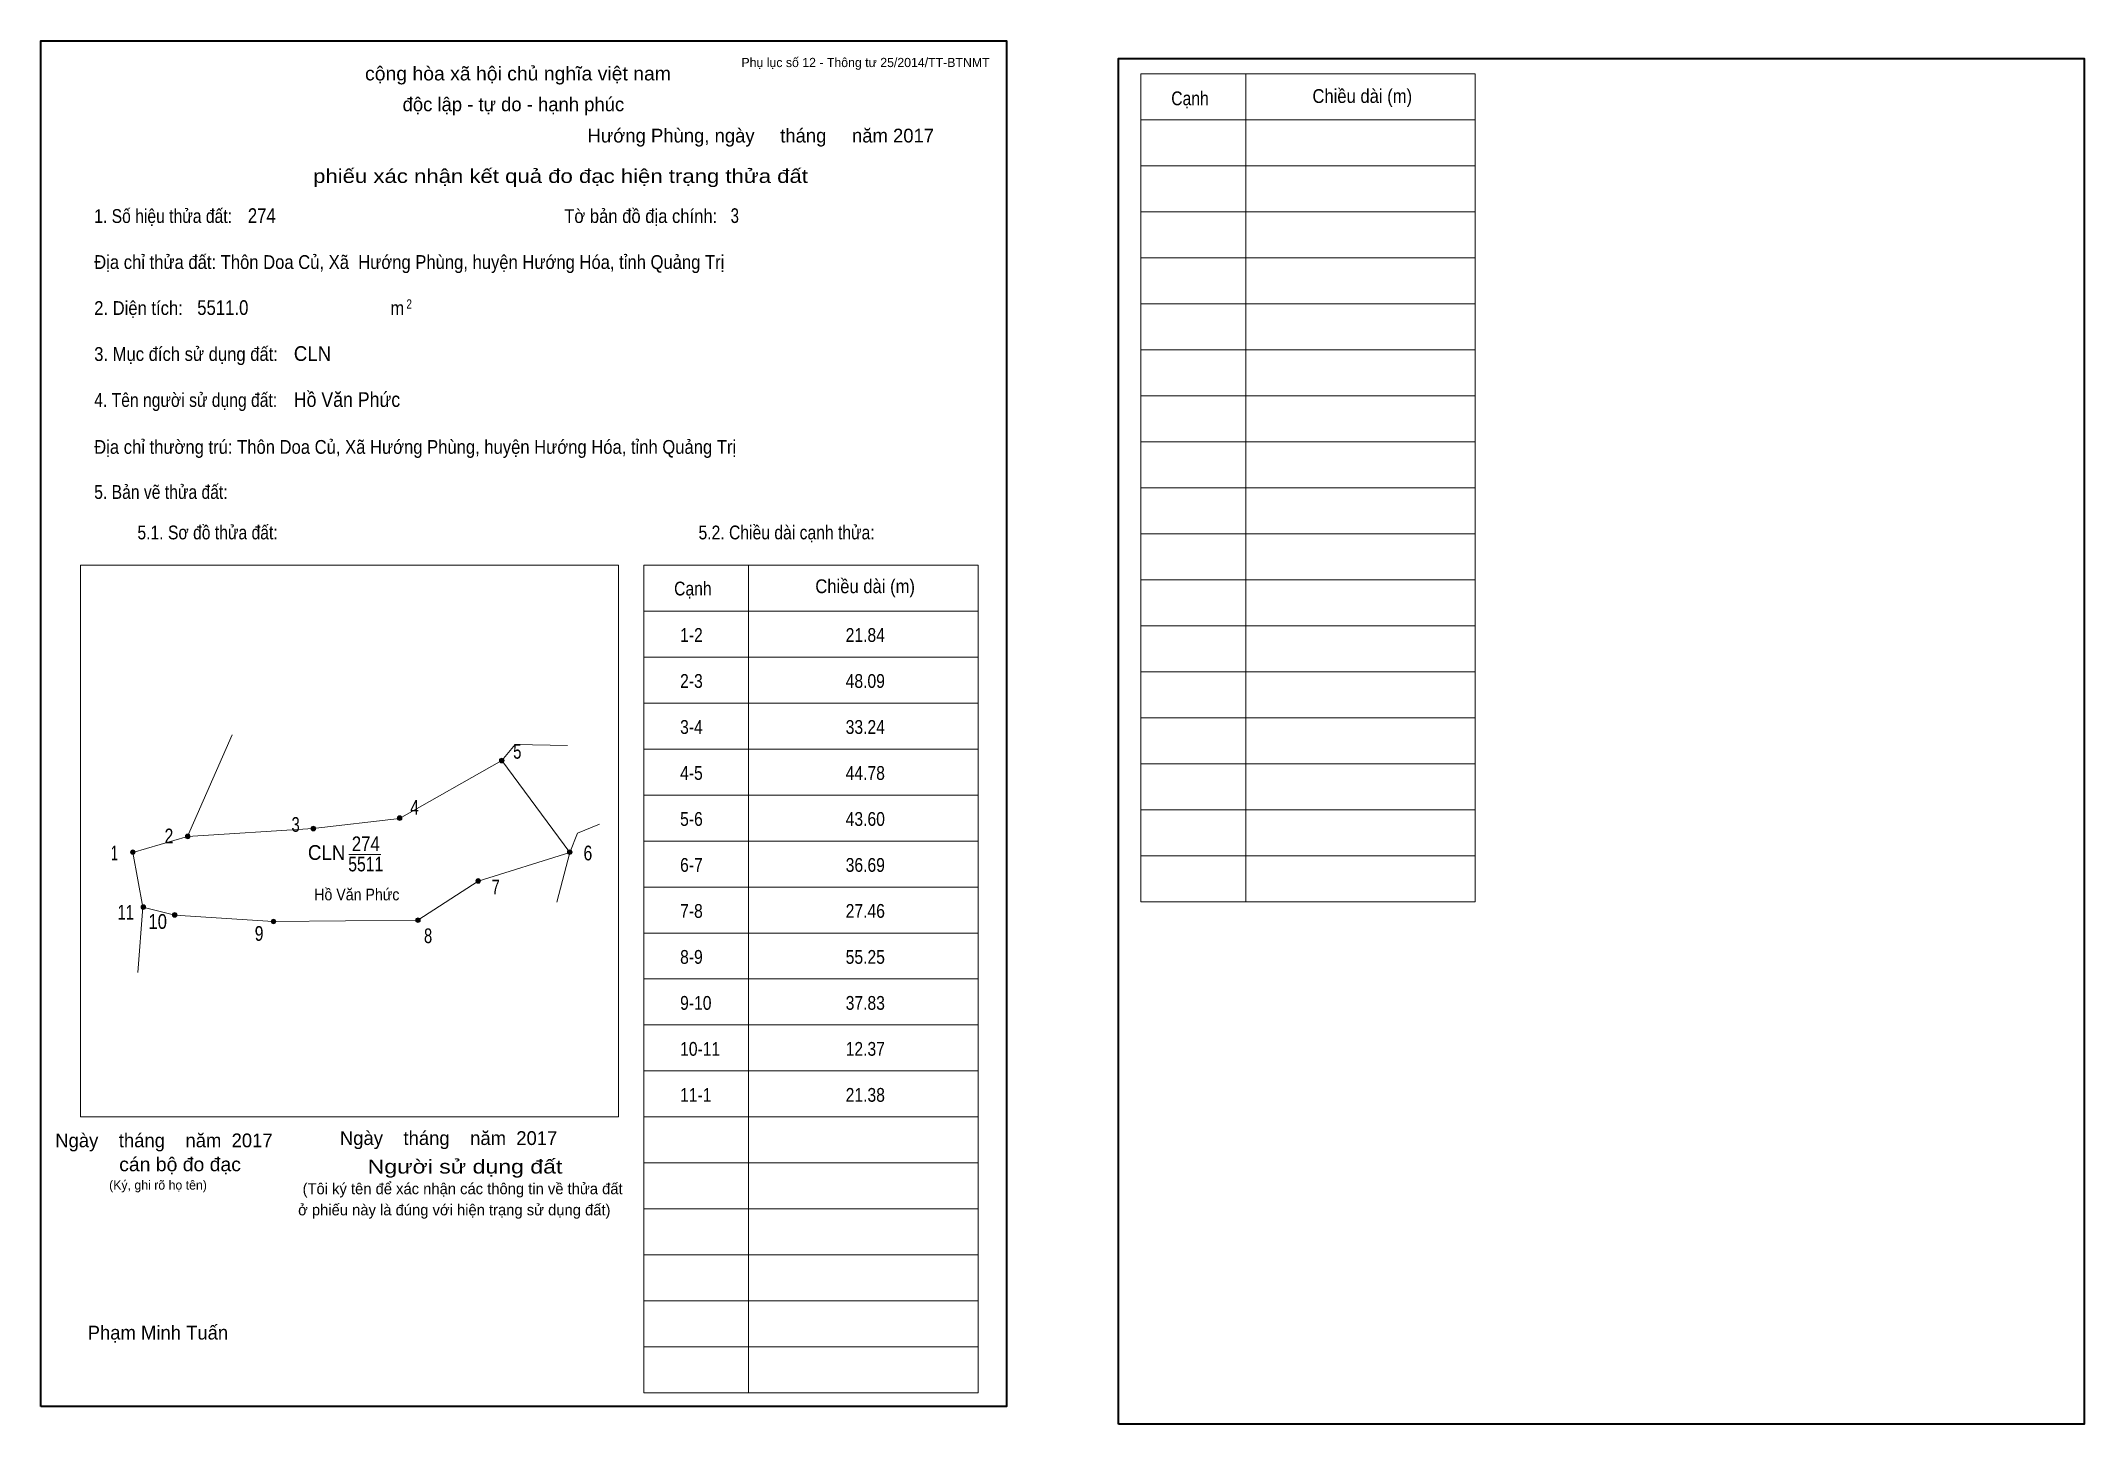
# Model space of a CAD drawing. Header units: centimetres. Extents: x 0 to 44.4, y -0.4 to 29.7.
import ezdxf
from ezdxf.enums import TextEntityAlignment as Align

# ---------------------------------------------------------------- set-up
doc = ezdxf.new("R2010")
doc.units = ezdxf.units.CM
doc.header["$LTSCALE"] = 0.12
for name, color, linetype in [('2', 7, 'Continuous'), ('30', 7, 'Continuous'), ('34', 7, 'Continuous')]:
    doc.layers.add(name, color=color, linetype=linetype)
for name, color, linetype, lineweight in [('32', 7, 'Continuous', 13), ('33', 7, 'Continuous', 13), ('6', 7, 'Continuous', 13), ('63', 7, 'Continuous', 13)]:
    doc.layers.add(name, color=color, linetype=linetype, lineweight=lineweight)

msp = doc.modelspace()

# ---------------------------------------------------------------- hatches: boundary and pattern name
at = {"layer": '32'}
for points in [[(10.071, 14.0498, 1), (9.971, 14.0498, 1)], [(3.2446, 12.4001, 1), (3.1446, 12.4001, 1)], [(5.9751, 12.5708, 1), (5.8751, 12.5708, 1)], [(7.8524, 12.7983, 1), (7.7524, 12.7983, 1)], [(2.05, 12.0588, 1), (1.95, 12.0588, 1)], [(11.55, 12.0588, 1), (11.45, 12.0588, 1)], [(9.559, 11.4331, 1), (9.459, 11.4331, 1)], [(2.2775, 10.8642, 1), (2.1775, 10.8642, 1)], [(2.9602, 10.6935, 1), (2.8602, 10.6935, 1)], [(5.1076, 10.5507, 1), (5.0076, 10.5507, 1)], [(8.2506, 10.5798, 1), (8.1506, 10.5798, 1)]]:
    msp.add_hatch(color=256, dxfattribs=at).paths.add_polyline_path(points)

# ---------------------------------------------------------------- linework, layer by layer
for centre in [(10.021, 14.0498), (3.1946, 12.4001), (5.9251, 12.5708), (7.8024, 12.7983), (2, 12.0588), (11.5, 12.0588), (9.509, 11.4331), (2.2275, 10.8642), (2.9102, 10.6935), (5.0576, 10.5507), (8.2006, 10.5798)]:
    msp.add_circle(centre, 0.05, dxfattribs=at)
at = {"layer": '33'}
msp.add_line((6.7, 12.01), (7.39, 12.01), dxfattribs=at)
at = {"layer": '6'}
for p, q in [((3.19, 12.4), (4.16, 14.61)), ((10.02, 14.05), (10.31, 14.4)), ((11.45, 14.38), (10.31, 14.4)), ((10.02, 14.05), (11.5, 12.05)), ((11.5, 12.05), (11.22, 10.97)), ((2.11, 9.44), (2.22, 10.86)), ((2.22, 10.86), (2.91, 10.69))]:
    msp.add_line(p, q, dxfattribs=at)
for points in [[(10.02, 14.05), (7.8, 12.79), (5.92, 12.57)], [(2.22, 10.86), (2, 12.05), (3.19, 12.4), (5.92, 12.57)], [(11.5, 12.05), (11.67, 12.47), (12.15, 12.67)], [(11.5, 12.05), (9.51, 11.43), (8.2, 10.58), (5.05, 10.55), (2.91, 10.69)]]:
    msp.add_lwpolyline(points, dxfattribs=at)
at = {"layer": '63'}
for p, q in [((23.92, 28.98), (31.19, 28.98)), ((23.92, 10.98), (23.92, 28.98)), ((26.2, 10.98), (26.2, 28.98)), ((31.19, 10.98), (31.19, 28.98)), ((23.92, 27.98), (31.19, 27.98)), ((23.92, 26.98), (31.19, 26.98)), ((23.92, 25.98), (31.19, 25.98)), ((23.92, 24.98), (31.19, 24.98)), ((23.92, 23.98), (31.19, 23.98)), ((23.92, 22.98), (31.19, 22.98)), ((23.92, 21.98), (31.19, 21.98)), ((23.92, 20.98), (31.19, 20.98)), ((23.92, 19.98), (31.19, 19.98)), ((23.92, 18.98), (31.19, 18.98)), ((0.86, 18.3), (12.56, 18.3)), ((0.86, 6.3), (0.86, 18.3)), ((12.56, 6.3), (12.56, 18.3)), ((13.11, 18.3), (20.38, 18.3)), ((13.11, 0.3), (13.11, 18.3)), ((15.39, 0.3), (15.39, 18.3)), ((20.38, 0.3), (20.38, 18.3)), ((23.92, 17.98), (31.19, 17.98)), ((13.11, 17.3), (20.38, 17.3)), ((23.92, 16.98), (31.19, 16.98)), ((13.11, 16.3), (20.38, 16.3)), ((23.92, 15.98), (31.19, 15.98)), ((13.11, 15.3), (20.38, 15.3)), ((23.92, 14.98), (31.19, 14.98)), ((13.11, 14.3), (20.38, 14.3)), ((23.92, 13.98), (31.19, 13.98)), ((13.11, 13.3), (20.38, 13.3)), ((23.92, 12.98), (31.19, 12.98)), ((13.11, 12.3), (20.38, 12.3)), ((23.92, 11.98), (31.19, 11.98)), ((13.11, 11.3), (20.38, 11.3)), ((23.92, 10.98), (31.19, 10.98)), ((13.11, 10.3), (20.38, 10.3)), ((13.11, 9.3), (20.38, 9.3)), ((13.11, 8.3), (20.38, 8.3)), ((13.11, 7.3), (20.38, 7.3)), ((0.86, 6.3), (12.56, 6.3)), ((13.11, 6.3), (20.38, 6.3)), ((13.11, 5.3), (20.38, 5.3)), ((13.11, 4.3), (20.38, 4.3)), ((13.11, 3.3), (20.38, 3.3)), ((13.11, 2.3), (20.38, 2.3)), ((13.11, 1.3), (20.38, 1.3)), ((13.11, 0.3), (20.38, 0.3))]:
    msp.add_line(p, q, dxfattribs=at)
at = {"layer": '63', "lineweight": 35}
for points in [[(0, 0), (0, 29.7), (21, 29.7), (21, 0)], [(23.43, -0.38), (23.43, 29.32), (44.43, 29.32), (44.43, -0.38)]]:
    msp.add_lwpolyline(points, close=True, dxfattribs=at)

# ---------------------------------------------------------------- texts
at = {"layer": '2', "width": 0.9}
msp.add_text('Hồ Văn Phức', height=0.256, dxfattribs=at).set_placement((6.87, 11.01), align=Align.CENTER)
at = {"layer": '30', "width": 0.85}
for s, p in [('1-2', (13.9, 16.63)), ('21.84', (17.5, 16.63)), ('2-3', (13.9, 15.63)), ('48.09', (17.5, 15.63)), ('3-4', (13.9, 14.63)), ('33.24', (17.5, 14.63)), ('4-5', (13.9, 13.63)), ('44.78', (17.5, 13.63)), ('5-6', (13.9, 12.63)), ('43.60', (17.5, 12.63)), ('6-7', (13.9, 11.63)), ('36.69', (17.5, 11.63)), ('7-8', (13.9, 10.63)), ('27.46', (17.5, 10.63)), ('8-9', (13.9, 9.63)), ('55.25', (17.5, 9.63)), ('9-10', (13.9, 8.63)), ('37.83', (17.5, 8.63)), ('10-11', (13.9, 7.63)), ('12.37', (17.5, 7.63)), ('11-1', (13.9, 6.63)), ('21.38', (17.5, 6.63))]:
    msp.add_text(s, height=0.3, dxfattribs=at).set_placement(p)
at = {"layer": '32'}
for s, width, p in [('5', 0.75, (10.36, 14.09)), ('4', 0.8, (8.125, 12.87)), ('2', 0.8, (2.785, 12.25)), ('3', 0.75, (5.54, 12.5)), ('1', 0.65, (1.6, 11.88)), ('6', 0.8, (11.895, 11.88)), ('7', 0.75, (9.89, 11.14)), ('11', 0.75, (1.845, 10.59)), ('10', 0.85, (2.54, 10.39)), ('9', 0.8, (4.745, 10.13)), ('8', 0.75, (8.42, 10.08))]:
    msp.add_text(s, height=0.32, dxfattribs=dict(at, width=width)).set_placement(p, align=Align.CENTER)
at = {"layer": '33', "width": 0.95}
msp.add_text('CLN', height=0.32, dxfattribs=at).set_placement((6.62, 11.89), align=Align.RIGHT)
at = {"layer": '33'}
for s, width, p in [('274', 0.85, (7.065, 12.08)), ('5511', 0.8, (7.065, 11.64))]:
    msp.add_text(s, height=0.32, dxfattribs=dict(at, width=width)).set_placement(p, align=Align.CENTER)
at = {"layer": '34'}
for s, width, p in [('274', 0.85, (4.5, 25.74)), ('3', 0.75, (15, 25.74)), ('5511.0', 0.85, (3.4, 23.74)), ('CLN', 0.95, (5.5, 22.74)), ('Hồ Văn Phức', 0.9, (5.5, 21.74))]:
    msp.add_text(s, height=0.32, dxfattribs=dict(at, width=width)).set_placement(p)
at = {"layer": '63'}
for s, height, p in [('Phụ lục số 12 - Thông tư 25/2014/TT-BTNMT', 0.2, (20.63, 29.13)), ('Ngày    tháng    năm  2017', 0.3, (5.04, 5.64)), ('Ngày    tháng    năm  2017', 0.3, (11.23, 5.69)), ('(Ký, ghi rõ họ tên)', 0.2, (3.61, 4.72))]:
    msp.add_text(s, height=height, dxfattribs=at).set_placement(p, align=Align.RIGHT)
at = {"layer": '63', "width": 1.05}
msp.add_text('cộng hòa xã hội chủ nghĩa việt nam', height=0.3, dxfattribs=at).set_placement((10.375, 28.84), align=Align.CENTER)
at = {"layer": '63'}
for s, height, p in [('độc lập - tự do - hạnh phúc', 0.3, (10.275, 28.17)), ('Hướng Phùng, ngày     tháng     năm 2017', 0.3, (15.655, 27.49)), ('(Tôi ký tên để xác nhận các thông tin về thửa đất ', 0.24, (9.215, 4.62)), ('ở phiếu này là đúng với hiện trạng sử dụng đất)', 0.24, (8.99, 4.16)), ('Phạm Minh Tuấn', 0.3, (2.545, 1.46))]:
    msp.add_text(s, height=height, dxfattribs=at).set_placement(p, align=Align.CENTER)
for s, height, width, p in [('Cạnh', 0.3, 0.85, (24.58, 28.3)), ('Chiều dài (m)', 0.3, 0.9, (27.65, 28.35)), ('1. Số hiệu thửa đất:', 0.3, 0.85, (1.16, 25.74)), ('Tờ bản đồ địa chính:', 0.3, 0.9, (11.38, 25.74)), ('Địa chỉ thửa đất: Thôn Doa Củ, Xã  Hướng Phùng, huyện Hướng Hóa, tỉnh Quảng Trị', 0.3, 0.9, (1.16, 24.74)), ('2. Diện tích:', 0.3, 0.9, (1.16, 23.74)), ('2', 0.2, 0.8, (7.95, 23.88)), ('m', 0.3, 0.9, (7.6, 23.74)), ('3. Mục đích sử dụng đất:', 0.3, 0.9, (1.16, 22.74)), ('4. Tên người sử dụng đất:', 0.3, 0.85, (1.16, 21.74)), ('Địa chỉ thường trú: Thôn Doa Củ, Xã Hướng Phùng, huyện Hướng Hóa, tỉnh Quảng Trị', 0.3, 0.9, (1.16, 20.72)), ('5. Bản vẽ thửa đất:', 0.3, 0.85, (1.16, 19.74)), ('5.1. Sơ đồ thửa đất:', 0.3, 0.85, (2.1, 18.86)), ('5.2. Chiều dài cạnh thửa:', 0.3, 0.85, (14.3, 18.86)), ('Cạnh', 0.3, 0.85, (13.77, 17.64)), ('Chiều dài (m)', 0.3, 0.9, (16.84, 17.69))]:
    msp.add_text(s, height=height, dxfattribs=dict(at, width=width)).set_placement(p)
for s, width, p in [('phiếu xác nhận kết quả đo đạc hiện trạng thửa đất', 1.2, (16.68, 26.61)), ('cán bộ đo đạc', 1.05, (4.35, 5.12)), ('Người sử dụng đất', 1.25, (11.34, 5.07))]:
    msp.add_text(s, height=0.3, dxfattribs=dict(at, width=width)).set_placement(p, align=Align.RIGHT)

doc.saveas('drawing.dxf')
